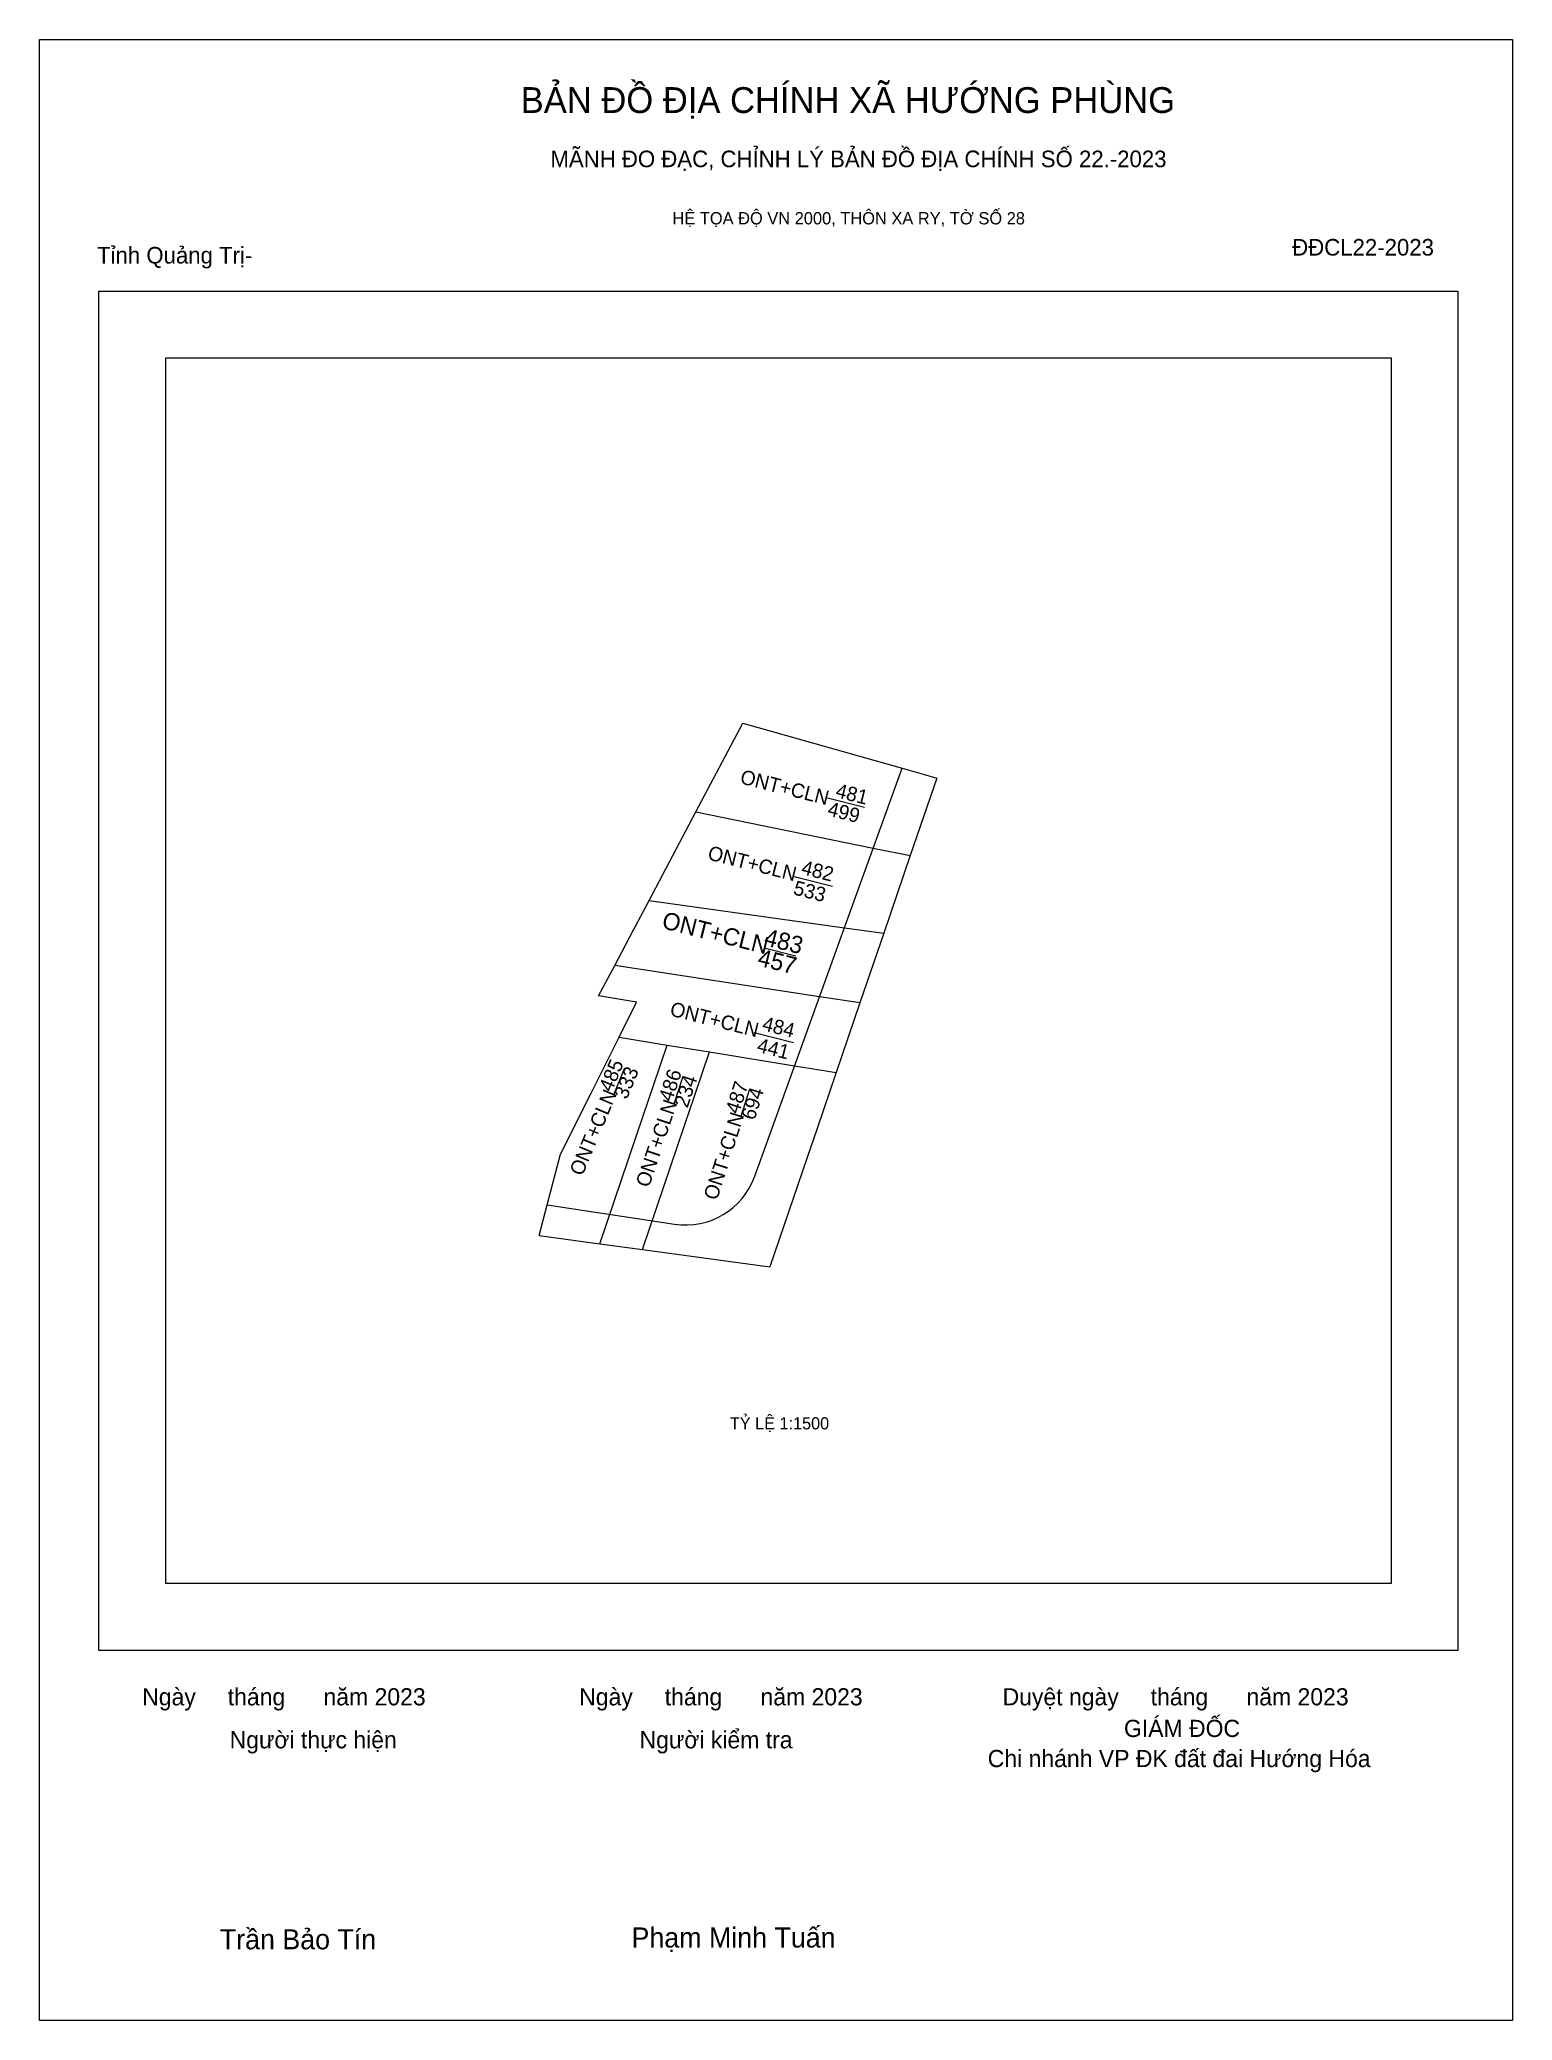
# Model space of a CAD drawing. Extents: x 534786 to 535026, y 1851616 to 1851939.
import ezdxf

# ---------------------------------------------------------------- set-up
doc = ezdxf.new("R2010")
doc.units = 0
for name, color, linetype in [('Level 10', 7, 'Continuous'), ('Level 13', 7, 'Continuous'), ('Level 15', 7, 'Continuous'), ('Level 27', 7, 'Continuous'), ('Level 50', 7, 'Continuous'), ('Level 6', 7, 'Continuous'), ('Level 62', 7, 'Continuous'), ('Level 63', 7, 'Continuous'), ('Level 9', 7, 'Continuous')]:
    doc.layers.add(name, color=color, linetype=linetype)

msp = doc.modelspace()

# ---------------------------------------------------------------- linework, layer by layer
at = {"layer": 'Level 10'}
for p, q in [((534893.18, 1851812.77), (534900.82, 1851827.24)), ((534900.82, 1851827.24), (534926.78, 1851819.87)), ((534926.78, 1851819.87), (534930.18, 1851818.91)), ((534932.42, 1851818.27), (534928.1, 1851805.63)), ((534930.18, 1851818.91), (534932.42, 1851818.27)), ((534888.89, 1851804.64), (534893.18, 1851812.77)), ((534893.18, 1851812.77), (534922.08, 1851806.86)), ((534922.08, 1851806.86), (534928.1, 1851805.63)), ((534885.55, 1851798.32), (534888.89, 1851804.64)), ((534928.1, 1851805.63), (534923.78, 1851792.98)), ((534877.3, 1851782.77), (534879.93, 1851787.72)), ((534883.51, 1851781.75), (534877.3, 1851782.77)), ((534880.65, 1851776.04), (534883.51, 1851781.75)), ((534919.9, 1851781.63), (534916.02, 1851770.27)), ((534878.32, 1851771.4), (534880.65, 1851776.04)), ((534880.65, 1851776.04), (534888.51, 1851774.76)), ((534886.26, 1851768.15), (534888.51, 1851774.76)), ((534888.51, 1851774.76), (534895.38, 1851773.64)), ((534876.08, 1851766.93), (534878.32, 1851771.4)), ((534892.93, 1851766.41), (534895.38, 1851773.64)), ((534895.38, 1851773.64), (534909.26, 1851771.38)), ((534909.26, 1851771.38), (534916.02, 1851770.27)), ((534884.65, 1851763.41), (534886.26, 1851768.15)), ((534916.02, 1851770.27), (534912.91, 1851761.19)), ((534871.09, 1851756.99), (534876.08, 1851766.93)), ((534891.32, 1851761.66), (534892.93, 1851766.41)), ((534877.51, 1851742.39), (534884.65, 1851763.41)), ((534884.45, 1851741.45), (534891.32, 1851761.66)), ((534912.91, 1851761.19), (534911.29, 1851756.45)), ((534868.94, 1851748.71), (534871.09, 1851756.99)), ((534911.29, 1851756.45), (534905.2, 1851738.63)), ((534867.65, 1851743.73), (534868.94, 1851748.71)), ((534867.65, 1851743.73), (534877.51, 1851742.39)), ((534877.51, 1851742.39), (534884.45, 1851741.45)), ((534884.45, 1851741.45), (534905.2, 1851738.63))]:
    msp.add_line(p, q, dxfattribs=at)
msp.add_lwpolyline([(534923.78, 1851792.98), (534919.9, 1851781.63), (534913.33, 1851782.63), (534879.93, 1851787.72), (534883.02, 1851793.52), (534883.29, 1851794.02), (534885.55, 1851798.32), (534917.39, 1851793.88)], close=True, dxfattribs=at)
at = {"layer": 'Level 13'}
for p, q in [((534879.79, 1851766.72), (534881.61, 1851771.07)), ((534889.63, 1851765.21), (534891.12, 1851769.68)), ((534900.53, 1851763.16), (534901.96, 1851767.65))]:
    msp.add_line(p, q, dxfattribs=at)
for points in [[(534914.63, 1851815.03), (534920.62, 1851813.52)], [(534909.17, 1851802.22), (534915.45, 1851800.64)], [(534904.31, 1851790.6), (534909.46, 1851789.3)], [(534902.65, 1851776.82), (534909.1, 1851775.19)]]:
    msp.add_lwpolyline(points, dxfattribs=at)
at = {"layer": 'Level 15'}
msp.add_lwpolyline([(534786.21, 1851938.61), (535026.24, 1851938.61), (535026.24, 1851615.83), (534786.21, 1851615.83)], close=True, dxfattribs=at)
at = {"layer": 'Level 27'}
for p, q in [((534885.55, 1851798.32), (534885.56, 1851798.34)), ((534883.02, 1851793.52), (534883.01, 1851793.53)), ((534923.78, 1851792.98), (534923.79, 1851793)), ((534879.93, 1851787.72), (534879.92, 1851787.71)), ((534919.9, 1851781.63), (534919.89, 1851781.62))]:
    msp.add_line(p, q, dxfattribs=at)
at = {"layer": 'Level 50'}
msp.add_line((534868.94, 1851748.71), (534889.68, 1851745.59), dxfattribs=at)
msp.add_lwpolyline([(534902.76, 1851753.38), (534914.2, 1851785.04), (534918.27, 1851796.3), (534926.78, 1851819.87)], dxfattribs=at)
msp.add_arc((534891.47, 1851757.45), 12, 261.4441, 340.1362, dxfattribs=at)
at = {"layer": 'Level 62'}
msp.add_lwpolyline([(534806.77, 1851886.73), (535006.47, 1851886.73), (535006.47, 1851687.03), (534806.77, 1851687.03)], close=True, dxfattribs=at)
at = {"layer": 'Level 63'}
msp.add_lwpolyline([(534795.87, 1851897.63), (535017.36, 1851897.63), (535017.36, 1851676.13), (534795.87, 1851676.13)], close=True, dxfattribs=at)

# ---------------------------------------------------------------- texts
at = {"layer": 'Level 13'}
for s, height, rotation, p in [('ONT+CLN', 2.343, 345.8634, (534900.23, 1851817.43)), ('481', 2.343, 345.8634, (534915.79, 1851815.19)), ('499', 2.343, 345.8634, (534914.47, 1851812.21)), ('ONT+CLN', 2.343, 345.8634, (534894.95, 1851805.04)), ('482', 2.343, 345.8634, (534910.2, 1851802.66)), ('533', 2.343, 345.8634, (534908.92, 1851799.33)), ('ONT+CLN', 2.812, 345.8634, (534887.46, 1851793.85)), ('483', 2.812, 345.8634, (534904.13, 1851791.08)), ('457', 2.812, 345.8634, (534903.06, 1851787.78)), ('ONT+CLN', 2.343, 345.8634, (534888.79, 1851779.61)), ('484', 2.343, 345.8634, (534903.84, 1851777.21)), ('441', 2.343, 345.8634, (534902.99, 1851773.69)), ('485', 2.343, 67.2171, (534879.43, 1851766.97)), ('333', 2.343, 67.2171, (534881.89, 1851765.78)), ('486', 2.343, 71.5333, (534889.25, 1851765.39)), ('234', 2.343, 71.5333, (534891.8, 1851764.41)), ('487', 2.343, 72.2287, (534900.16, 1851763.4)), ('ONT+CLN', 2.343, 67.2171, (534874.65, 1851753.3)), ('ONT+CLN', 2.343, 71.5333, (534885.52, 1851751.43)), ('694', 2.343, 72.2287, (534902.71, 1851762.4)), ('ONT+CLN', 2.343, 72.2287, (534896.59, 1851749.34))]:
    msp.add_text(s, height=height, rotation=rotation, dxfattribs=at).set_placement(p)
at = {"layer": 'Level 6'}
msp.add_text('TỶ LỆ 1:1500', height=1.9777, dxfattribs=at).set_placement((534898.71, 1851712.14))
at = {"layer": 'Level 63'}
for s, height, p in [('BẢN ĐỒ ĐỊA CHÍNH XÃ HƯỚNG PHÙNG', 4.2116, (534864.62, 1851926.65)), ('MÃNH ĐO ĐẠC, CHỈNH LÝ BẢN ĐỒ ĐỊA CHÍNH SỐ 22.-2023', 2.7025, (534869.46, 1851917.82)), ('HỆ TỌA ĐỘ VN 2000, THÔN XA RY, TỜ SỐ 28', 2.0005, (534889.35, 1851908.5)), ('Ngày     tháng      năm 2023', 2.7994, (534802.93, 1851667.16)), ('Ngày     tháng      năm 2023', 2.7994, (534874.15, 1851667.16)), ('Duyệt ngày     tháng      năm 2023', 2.7994, (534943.15, 1851667.16)), ('GIÁM ĐỐC', 2.799, (534962.93, 1851662.01)), ('Người thực hiện', 2.7994, (534817.18, 1851660.16)), ('Người kiểm tra', 2.7994, (534883.99, 1851660.16)), ('Chi nhánh VP ĐK đất đai Hướng Hóa', 2.7994, (534940.73, 1851657.1)), ('Trần Bảo Tín', 3.2652, (534815.58, 1851627.41)), ('Phạm Minh Tuấn', 3.2652, (534882.68, 1851627.7))]:
    msp.add_text(s, height=height, dxfattribs=at).set_placement(p)
at = {"layer": 'Level 9'}
for s, p in [('Tỉnh Quảng Trị-', (534795.57, 1851902.12)), ('ĐĐCL22-2023', (534990.35, 1851903.42))]:
    msp.add_text(s, height=2.7025, dxfattribs=at).set_placement(p)

doc.saveas('drawing.dxf')
